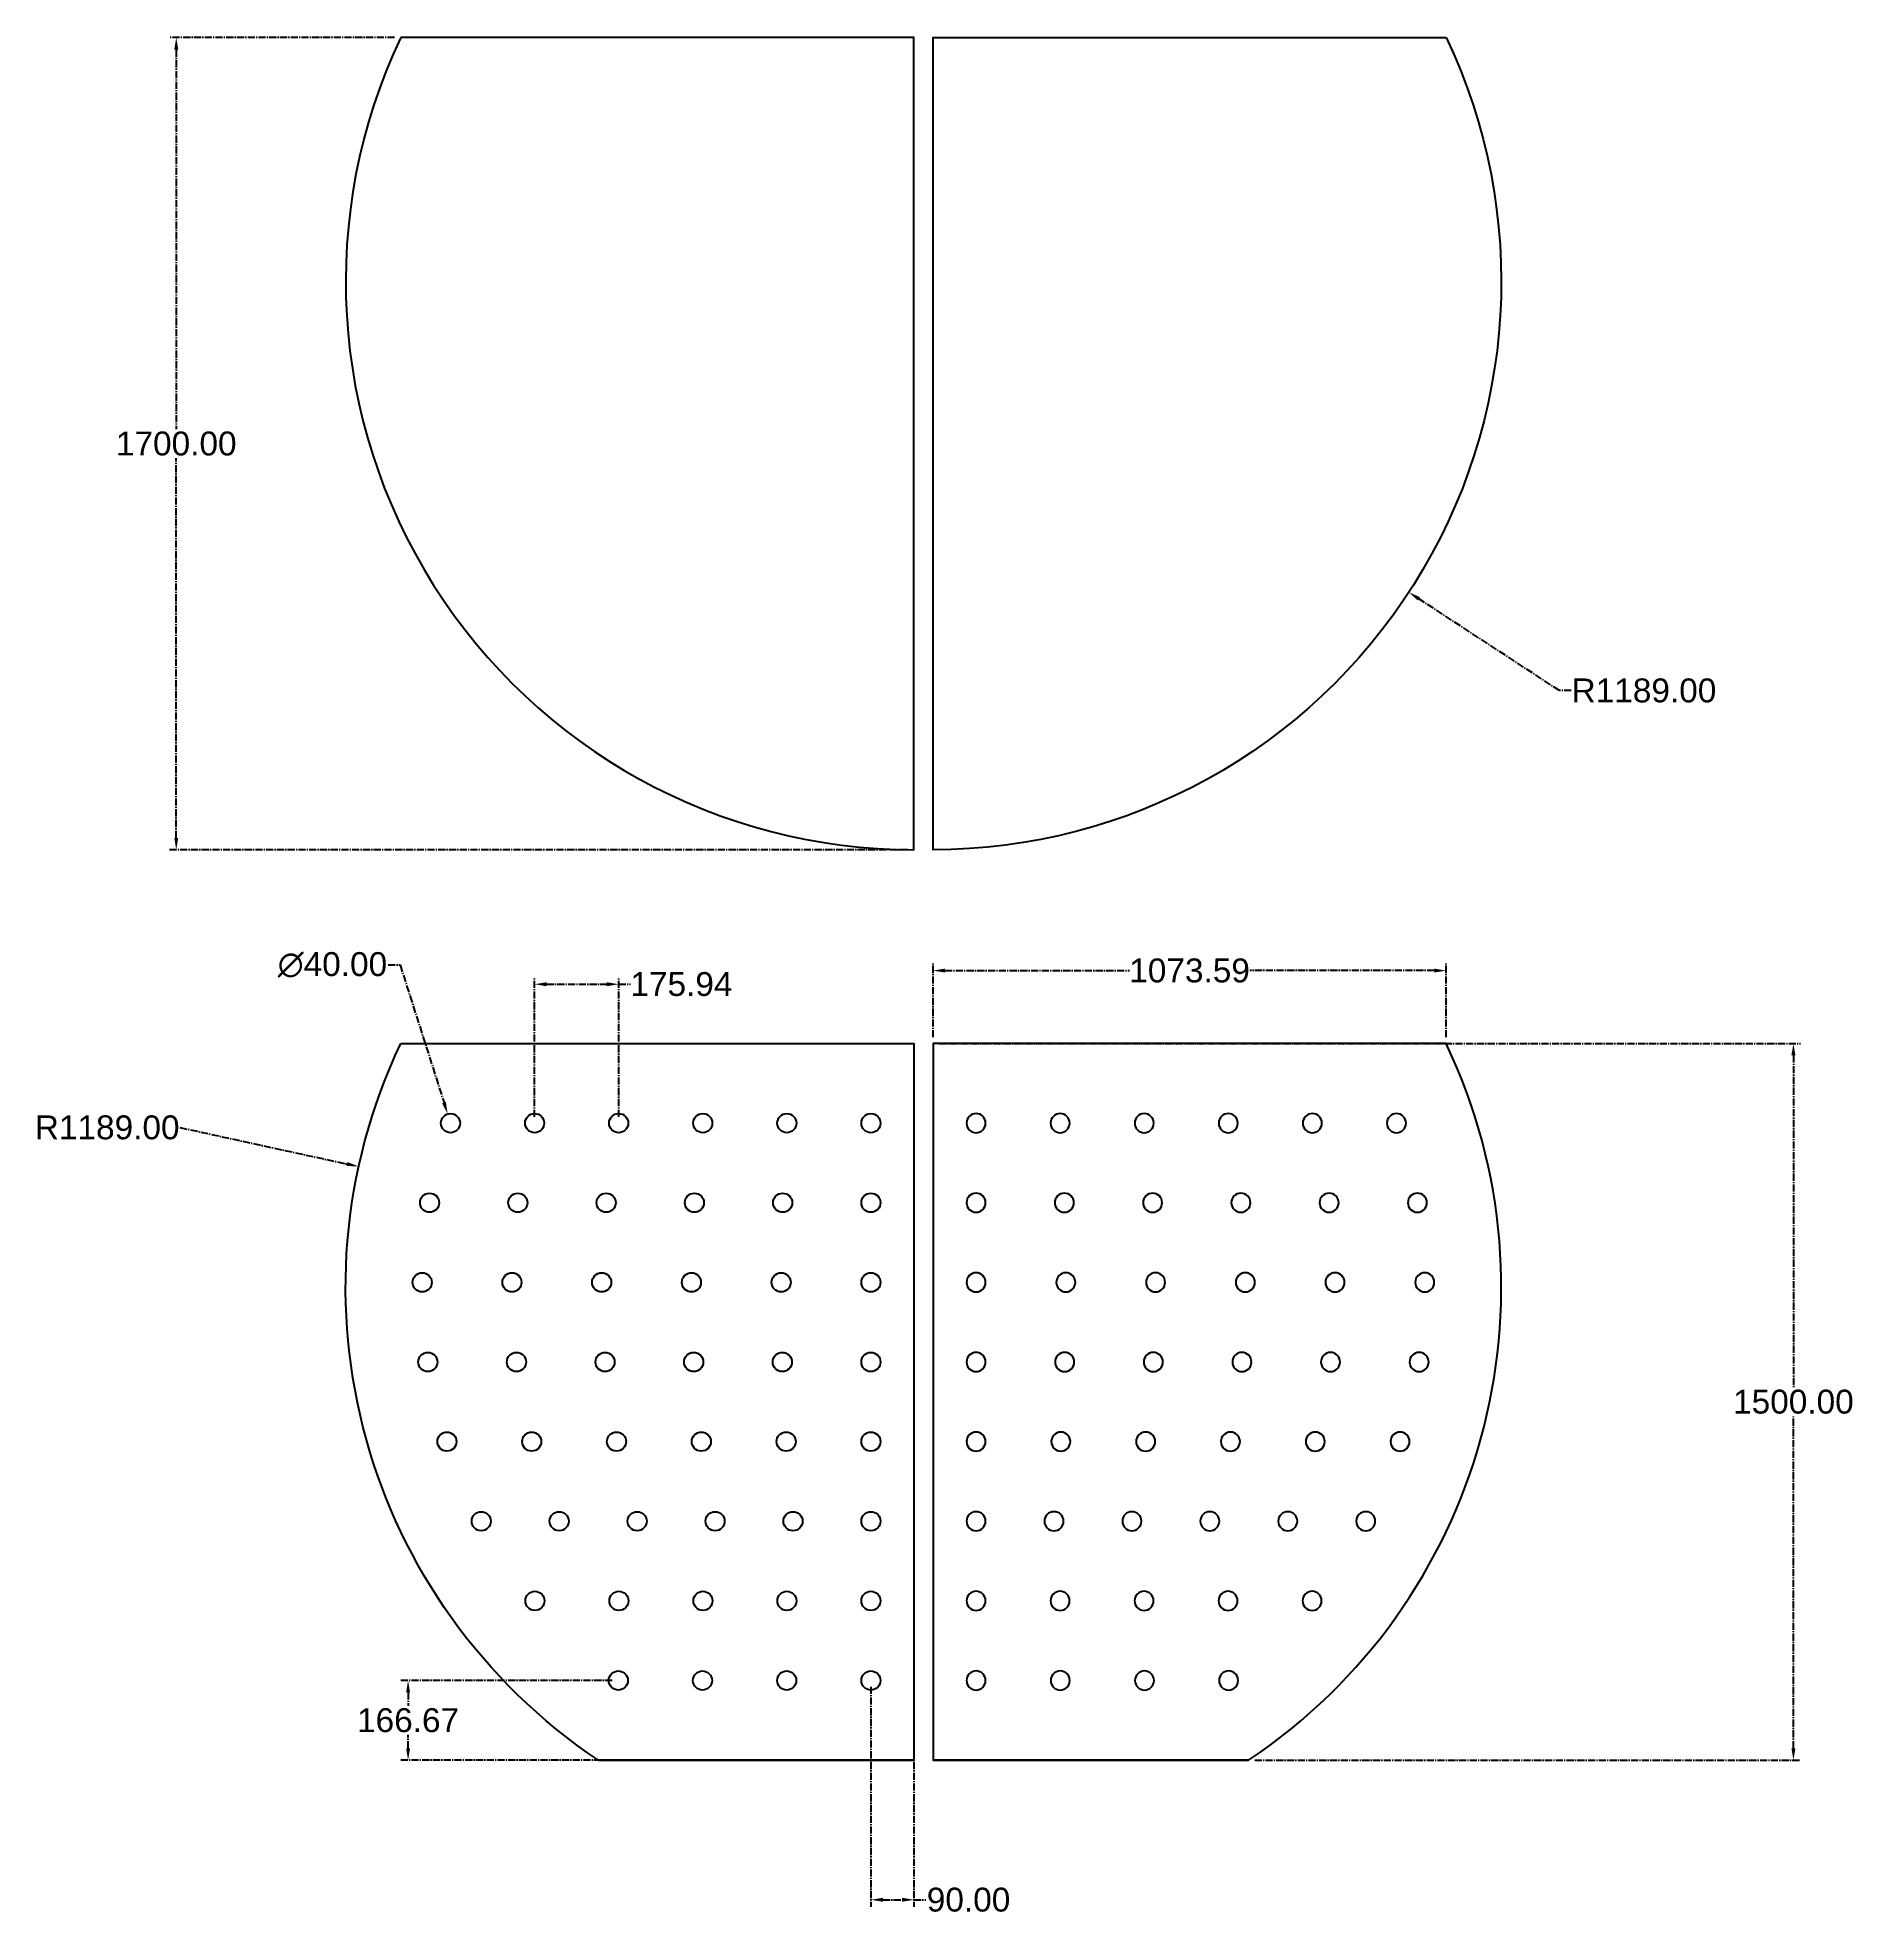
# Model space of a CAD drawing. Header units: millimetres. Extents: x 11487 to 15284, y 1532 to 5463.
import ezdxf

# ---------------------------------------------------------------- set-up
doc = ezdxf.new("R2010")
doc.units = ezdxf.units.MM
doc.header["$LTSCALE"] = 20
doc.header["$MEASUREMENT"] = 0
doc.linetypes.add('CENTER2', pattern=[1.125, 0.75, -0.125, 0.125, -0.125])
doc.layers.get('Defpoints').update_dxf_attribs({"color": 10})
doc.styles.get("Standard").update_dxf_attribs({"font": 'arial.ttf', "height": 50})
doc.dimstyles.get("Standard").update_dxf_attribs({"dimtxt": 50, "dimasz": 25, "dimexe": 15, "dimexo": 13, "dimgap": 5, "dimtad": 0, "dimtih": 1, "dimtoh": 1, "dimzin": 0, "dimdsep": 46, "dimtxsty": 'Standard', "dimcen": 0.09, "dimclrd": 7, "dimclre": 7, "dimclrt": 7, "dimadec": 1, "dimazin": 0, "dimtfac": 1, "dimtofl": 0, "dimtmove": 0, "dimatfit": 3, "dimfxl": 1, "dimtolj": 1, "dimtzin": 0, "dimlwd": 25, "dimlwe": 25, "dimarcsym": 0})

# ---------------------------------------------------------------- blocks, each defined once
blk = doc.blocks.new('*U29')
blk.add_circle((0, 0), 20)
blk = doc.blocks.new('*U30')
at = {"color": 0, "linetype": 'ByBlock', "lineweight": -2, "transparency": 16777216}
for p in [(12350.7, 3190.6), (12526.7, 3190.6), (12702.6, 3190.6), (12878.5, 3190.6), (13054.5, 3190.6), (13230.4, 3190.6)]:
    blk.add_blockref('*U29', p, dxfattribs=at)
blk = doc.blocks.new('*U31')
blk.add_circle((0, 0), 20)
blk = doc.blocks.new('*U32')
at = {"color": 0, "linetype": 'ByBlock', "lineweight": -2, "transparency": 16777216}
for p in [(12306.9, 3024), (12491.6, 3024), (12676.3, 3024), (12861, 3024), (13045.7, 3024), (13230.4, 3024)]:
    blk.add_blockref('*U31', p, dxfattribs=at)
blk = doc.blocks.new('*U33')
blk.add_circle((0, 0), 20)
blk = doc.blocks.new('*U34')
at = {"color": 0, "linetype": 'ByBlock', "lineweight": -2, "transparency": 16777216}
for p in [(12291.5, 2857.3), (12479.3, 2857.3), (12667, 2857.3), (12854.8, 2857.3), (13042.6, 2857.3), (13230.4, 2857.3)]:
    blk.add_blockref('*U33', p, dxfattribs=at)
blk = doc.blocks.new('*U35')
blk.add_circle((0, 0), 20)
blk = doc.blocks.new('*U36')
at = {"color": 0, "linetype": 'ByBlock', "lineweight": -2, "transparency": 16777216}
for p in [(12303.3, 2690.6), (12488.7, 2690.6), (12674.1, 2690.6), (12859.5, 2690.6), (13045, 2690.6), (13230.4, 2690.6)]:
    blk.add_blockref('*U35', p, dxfattribs=at)
blk = doc.blocks.new('*U37')
blk.add_circle((0, 0), 20)
blk = doc.blocks.new('*U38')
at = {"color": 0, "linetype": 'ByBlock', "lineweight": -2, "transparency": 16777216}
for p in [(12343.2, 2524), (12520.6, 2524), (12698.1, 2524), (12875.5, 2524), (13053, 2524), (13230.4, 2524)]:
    blk.add_blockref('*U37', p, dxfattribs=at)
blk = doc.blocks.new('*U39')
blk.add_circle((0, 0), 20)
blk = doc.blocks.new('*U40')
at = {"color": 0, "linetype": 'ByBlock', "lineweight": -2, "transparency": 16777216}
for p in [(12415, 2357.3), (12578.1, 2357.3), (12741.2, 2357.3), (12904.3, 2357.3), (13067.3, 2357.3), (13230.4, 2357.3)]:
    blk.add_blockref('*U39', p, dxfattribs=at)
blk = doc.blocks.new('*U41')
blk.add_circle((0, 0), 20)
blk = doc.blocks.new('*U42')
at = {"color": 0, "linetype": 'ByBlock', "lineweight": -2, "transparency": 16777216}
for p in [(12527.3, 2190.6), (12703.1, 2190.6), (12878.9, 2190.6), (13054.6, 2190.6), (13230.4, 2190.6)]:
    blk.add_blockref('*U41', p, dxfattribs=at)
blk = doc.blocks.new('*U43')
blk.add_circle((0, 0), 20)
blk = doc.blocks.new('*U44')
at = {"color": 0, "linetype": 'ByBlock', "lineweight": -2, "transparency": 16777216}
for p in [(12701.9, 2024), (12878, 2024), (13054.2, 2024), (13230.4, 2024)]:
    blk.add_blockref('*U43', p, dxfattribs=at)
blk = doc.blocks.new('*U47')
blk.add_circle((0, 0), 20)
blk = doc.blocks.new('*U49')
at = {"color": 0, "linetype": 'ByBlock', "lineweight": -2, "transparency": 16777216}
for p in [(12350.7, 3190.6), (12526.7, 3190.6), (12702.6, 3190.6), (12878.5, 3190.6), (13054.5, 3190.6), (13230.4, 3190.6)]:
    blk.add_blockref('*U47', p, dxfattribs=at)
blk = doc.blocks.new('*U50')
blk.add_circle((0, 0), 20)
blk = doc.blocks.new('*U51')
at = {"color": 0, "linetype": 'ByBlock', "lineweight": -2, "transparency": 16777216}
for p in [(12306.9, 3024), (12491.6, 3024), (12676.3, 3024), (12861, 3024), (13045.7, 3024), (13230.4, 3024)]:
    blk.add_blockref('*U50', p, dxfattribs=at)
blk = doc.blocks.new('*U52')
blk.add_circle((0, 0), 20)
blk = doc.blocks.new('*U53')
at = {"color": 0, "linetype": 'ByBlock', "lineweight": -2, "transparency": 16777216}
for p in [(12291.5, 2857.3), (12479.3, 2857.3), (12667, 2857.3), (12854.8, 2857.3), (13042.6, 2857.3), (13230.4, 2857.3)]:
    blk.add_blockref('*U52', p, dxfattribs=at)
blk = doc.blocks.new('*U54')
blk.add_circle((0, 0), 20)
blk = doc.blocks.new('*U55')
at = {"color": 0, "linetype": 'ByBlock', "lineweight": -2, "transparency": 16777216}
for p in [(12303.3, 2690.6), (12488.7, 2690.6), (12674.1, 2690.6), (12859.5, 2690.6), (13045, 2690.6), (13230.4, 2690.6)]:
    blk.add_blockref('*U54', p, dxfattribs=at)
blk = doc.blocks.new('*U56')
blk.add_circle((0, 0), 20)
blk = doc.blocks.new('*U57')
at = {"color": 0, "linetype": 'ByBlock', "lineweight": -2, "transparency": 16777216}
for p in [(12343.2, 2524), (12520.6, 2524), (12698.1, 2524), (12875.5, 2524), (13053, 2524), (13230.4, 2524)]:
    blk.add_blockref('*U56', p, dxfattribs=at)
blk = doc.blocks.new('*U58')
blk.add_circle((0, 0), 20)
blk = doc.blocks.new('*U59')
at = {"color": 0, "linetype": 'ByBlock', "lineweight": -2, "transparency": 16777216}
for p in [(12415, 2357.3), (12578.1, 2357.3), (12741.2, 2357.3), (12904.3, 2357.3), (13067.3, 2357.3), (13230.4, 2357.3)]:
    blk.add_blockref('*U58', p, dxfattribs=at)
blk = doc.blocks.new('*U60')
blk.add_circle((0, 0), 20)
blk = doc.blocks.new('*U61')
at = {"color": 0, "linetype": 'ByBlock', "lineweight": -2, "transparency": 16777216}
for p in [(12527.3, 2190.6), (12703.1, 2190.6), (12878.9, 2190.6), (13054.6, 2190.6), (13230.4, 2190.6)]:
    blk.add_blockref('*U60', p, dxfattribs=at)
blk = doc.blocks.new('*U62')
blk.add_circle((0, 0), 20)
blk = doc.blocks.new('*U63')
at = {"color": 0, "linetype": 'ByBlock', "lineweight": -2, "transparency": 16777216}
for p in [(12701.9, 2024), (12878, 2024), (13054.2, 2024), (13230.4, 2024)]:
    blk.add_blockref('*U62', p, dxfattribs=at)
blk = doc.blocks.new('*D68')
at = {"color": 7, "lineweight": 25, "transparency": 16777216}
for p, q in [((13360.3, 4951.7), (13360.5, 4951.7)), ((13360.4, 4951.6), (13360.4, 4951.8))]:
    blk.add_line(p, q, dxfattribs=at)
at = {"color": 7, "linetype": 'CENTER2', "lineweight": 25, "transparency": 16777216}
for p, q in [((14671, 4095.9), (14376.9, 4288)), ((14696, 4095.9), (14671, 4095.9))]:
    blk.add_line(p, q, dxfattribs=at)
at = {"color": 7, "transparency": 16777216}
blk.add_solid([(14379.2, 4291.5), (14374.6, 4284.5), (14356, 4301.6)], dxfattribs=at)
at = {"layer": 'Defpoints', "color": 0, "transparency": 16777216}
for p in [(13360.4, 4951.7), (14356, 4301.6)]:
    blk.add_point(p, dxfattribs=at)
at = {"color": 7, "transparency": 16777216, "insert": (14848, 4095.9), "char_height": 50, "attachment_point": 5}
blk.add_mtext('\\A1;R1189.00', dxfattribs=at)
blk = doc.blocks.new('*D69')
at = {"color": 7, "linetype": 'CENTER2', "lineweight": 25, "transparency": 16777216}
for p, q in [((12233.8, 5462.7), (11761.8, 5462.7)), ((11776.8, 5437.7), (11776.8, 4643.2)), ((11776.8, 3787.7), (11776.8, 4582.2)), ((13307.4, 3762.7), (11761.8, 3762.7))]:
    blk.add_line(p, q, dxfattribs=at)
at = {"color": 7, "transparency": 16777216}
for points in [[(11772.6, 5437.7), (11781, 5437.7), (11776.8, 5462.7)], [(11772.6, 3787.7), (11781, 3787.7), (11776.8, 3762.7)]]:
    blk.add_solid(points, dxfattribs=at)
at = {"layer": 'Defpoints', "color": 0, "transparency": 16777216}
for p in [(12246.8, 5462.7), (11776.8, 3762.7), (13320.4, 3762.7)]:
    blk.add_point(p, dxfattribs=at)
at = {"color": 7, "transparency": 16777216, "insert": (11776.8, 4612.7), "char_height": 50, "attachment_point": 5}
blk.add_mtext('\\A1;1700.00', dxfattribs=at)
blk = doc.blocks.new('*D70')
at = {"color": 7, "linetype": 'CENTER2', "lineweight": 25, "transparency": 16777216}
for p, q in [((13360.4, 3370.3), (13360.4, 3524.8)), ((13385.4, 3509.8), (13771.3, 3509.8)), ((14409, 3509.8), (14023.1, 3509.8)), ((14434, 3370.3), (14434, 3524.8))]:
    blk.add_line(p, q, dxfattribs=at)
at = {"color": 7, "transparency": 16777216}
for points in [[(13385.4, 3514), (13385.4, 3505.7), (13360.4, 3509.8)], [(14409, 3514), (14409, 3505.7), (14434, 3509.8)]]:
    blk.add_solid(points, dxfattribs=at)
at = {"layer": 'Defpoints', "color": 0, "transparency": 16777216}
for p in [(13360.4, 3509.8), (13360.4, 3357.3), (14434, 3357.3)]:
    blk.add_point(p, dxfattribs=at)
at = {"color": 7, "transparency": 16777216, "insert": (13897.2, 3509.8), "char_height": 50, "attachment_point": 5}
blk.add_mtext('\\A1;1073.59', dxfattribs=at)
blk = doc.blocks.new('*D71')
at = {"color": 7, "linetype": 'CENTER2', "lineweight": 25, "transparency": 16777216}
for p, q in [((13373.4, 3357.3), (15175.7, 3357.3)), ((15160.7, 3332.3), (15160.7, 2637.8)), ((15160.7, 1882.3), (15160.7, 2576.8)), ((14033.4, 1857.3), (15175.7, 1857.3))]:
    blk.add_line(p, q, dxfattribs=at)
at = {"color": 7, "transparency": 16777216}
for points in [[(15156.5, 3332.3), (15164.9, 3332.3), (15160.7, 3357.3)], [(15156.5, 1882.3), (15164.9, 1882.3), (15160.7, 1857.3)]]:
    blk.add_solid(points, dxfattribs=at)
at = {"layer": 'Defpoints', "color": 0, "transparency": 16777216}
for p in [(13360.4, 3357.3), (14020.4, 1857.3), (15160.7, 1857.3)]:
    blk.add_point(p, dxfattribs=at)
at = {"color": 7, "transparency": 16777216, "insert": (15160.7, 2607.3), "char_height": 50, "attachment_point": 5}
blk.add_mtext('\\A1;1500.00', dxfattribs=at)
blk = doc.blocks.new('*D72')
at = {"color": 7, "linetype": 'CENTER2', "lineweight": 25, "transparency": 16777216}
blk.add_line((11784.4, 3181.4), (12134.3, 3105), dxfattribs=at)
at = {"color": 7, "lineweight": 25, "transparency": 16777216}
for p, q in [((13320.3, 2846.3), (13320.5, 2846.3)), ((13320.4, 2846.2), (13320.4, 2846.4))]:
    blk.add_line(p, q, dxfattribs=at)
at = {"color": 7, "transparency": 16777216}
blk.add_solid([(12135.2, 3109.1), (12133.4, 3101), (12158.7, 3099.7)], dxfattribs=at)
at = {"layer": 'Defpoints', "color": 0, "transparency": 16777216}
for p in [(12158.7, 3099.7), (13320.4, 2846.3)]:
    blk.add_point(p, dxfattribs=at)
at = {"color": 7, "transparency": 16777216, "insert": (11632.3, 3181.4), "char_height": 50, "attachment_point": 5}
blk.add_mtext('\\A1;R1189.00', dxfattribs=at)
blk = doc.blocks.new('*D73')
at = {"color": 7, "linetype": 'CENTER2', "lineweight": 25, "transparency": 16777216}
for p, q in [((12220.2, 3521.8), (12245.2, 3521.8)), ((12245.2, 3521.8), (12337.1, 3233.5))]:
    blk.add_line(p, q, dxfattribs=at)
at = {"color": 7, "lineweight": 25, "transparency": 16777216}
for p, q in [((12350.6, 3190.6), (12350.8, 3190.6)), ((12350.7, 3190.6), (12350.7, 3190.7))]:
    blk.add_line(p, q, dxfattribs=at)
at = {"color": 7, "transparency": 16777216}
blk.add_solid([(12341, 3234.8), (12333.1, 3232.3), (12344.7, 3209.7)], dxfattribs=at)
at = {"layer": 'Defpoints', "color": 0, "transparency": 16777216}
for p in [(12344.7, 3209.7), (12356.8, 3171.6)]:
    blk.add_point(p, dxfattribs=at)
at = {"color": 7, "transparency": 16777216, "insert": (12103.7, 3521.8), "char_height": 50, "attachment_point": 5}
blk.add_mtext('\\A1;∅40.00', dxfattribs=at)
blk = doc.blocks.new('*D74')
at = {"color": 7, "linetype": 'CENTER2', "lineweight": 25, "transparency": 16777216}
for p, q in [((12526.7, 3203.6), (12526.7, 3496.3)), ((12551.7, 3481.3), (12677.6, 3481.3)), ((12702.6, 3203.6), (12702.6, 3496.3)), ((12702.6, 3481.3), (12727.6, 3481.3))]:
    blk.add_line(p, q, dxfattribs=at)
at = {"color": 7, "transparency": 16777216}
for points in [[(12551.7, 3485.5), (12551.7, 3477.1), (12526.7, 3481.3)], [(12677.6, 3485.5), (12677.6, 3477.1), (12702.6, 3481.3)]]:
    blk.add_solid(points, dxfattribs=at)
at = {"layer": 'Defpoints', "color": 0, "transparency": 16777216}
for p in [(12702.6, 3481.3), (12526.7, 3190.6), (12702.6, 3190.6)]:
    blk.add_point(p, dxfattribs=at)
at = {"color": 7, "transparency": 16777216, "insert": (12833.9, 3481.3), "char_height": 50, "attachment_point": 5}
blk.add_mtext('\\A1;175.94', dxfattribs=at)
blk = doc.blocks.new('*D75')
at = {"color": 7, "linetype": 'CENTER2', "lineweight": 25, "transparency": 16777216}
for p, q in [((13230.4, 2011), (13230.4, 1550)), ((13320.4, 2011), (13320.4, 1550)), ((13255.4, 1565), (13295.4, 1565)), ((13320.4, 1565), (13345.4, 1565))]:
    blk.add_line(p, q, dxfattribs=at)
at = {"color": 7, "transparency": 16777216}
for points in [[(13255.4, 1569.2), (13255.4, 1560.9), (13230.4, 1565)], [(13295.4, 1569.2), (13295.4, 1560.9), (13320.4, 1565)]]:
    blk.add_solid(points, dxfattribs=at)
at = {"layer": 'Defpoints', "color": 0, "transparency": 16777216}
for p in [(13230.4, 2024), (13320.4, 2024), (13320.4, 1565)]:
    blk.add_point(p, dxfattribs=at)
at = {"color": 7, "transparency": 16777216, "insert": (13434.7, 1565), "char_height": 50, "attachment_point": 5}
blk.add_mtext('\\A1;90.00', dxfattribs=at)
blk = doc.blocks.new('*D76')
at = {"color": 7, "linetype": 'CENTER2', "lineweight": 25, "transparency": 16777216}
for p, q in [((12688.9, 2024), (12246.9, 2024)), ((12261.9, 1999), (12261.9, 1971.2)), ((12261.9, 1882.3), (12261.9, 1910.1)), ((12688.9, 1857.3), (12246.9, 1857.3))]:
    blk.add_line(p, q, dxfattribs=at)
at = {"color": 7, "transparency": 16777216}
for points in [[(12257.8, 1999), (12266.1, 1999), (12261.9, 2024)], [(12257.8, 1882.3), (12266.1, 1882.3), (12261.9, 1857.3)]]:
    blk.add_solid(points, dxfattribs=at)
at = {"layer": 'Defpoints', "color": 0, "transparency": 16777216}
for p in [(12701.9, 2024), (12261.9, 1857.3), (12701.9, 1857.3)]:
    blk.add_point(p, dxfattribs=at)
at = {"color": 7, "transparency": 16777216, "insert": (12261.9, 1940.6), "char_height": 50, "attachment_point": 5}
blk.add_mtext('\\A1;166.67', dxfattribs=at)

msp = doc.modelspace()

# ---------------------------------------------------------------- linework, layer by layer
for p, q in [((12246.817, 3357.312), (13320.409, 3357.312)), ((14434.001, 3357.312), (13360.409, 3357.312)), ((12660.409, 1857.312), (13320.409, 1857.312)), ((14020.409, 1857.312), (13360.409, 1857.312))]:
    msp.add_line(p, q)
for points in [[(12246.817, 5462.721, 0.55119394), (13320.409, 3762.721), (13320.409, 5462.721), (12246.817, 5462.721)], [(14434.001, 5462.721, -0.55119394), (13360.409, 3762.721), (13360.409, 5462.721), (14434.001, 5462.721)]]:
    msp.add_lwpolyline(points, format="xyb")
for points in [[(12246.817, 3357.312), (13320.409, 3357.312), (13320.409, 1857.312), (12660.409, 1857.312, -0.37257405)], [(14434.001, 3357.312), (13360.409, 3357.312), (13360.409, 1857.312), (14020.409, 1857.312, 0.37257405)]]:
    msp.add_lwpolyline(points, format="xyb", close=True)

# ---------------------------------------------------------------- block references
for name in ['*U30', '*U32', '*U34', '*U36', '*U38', '*U40', '*U42', '*U44']:
    msp.add_blockref(name, (0, 0))
at = {"xscale": -1}
for name in ['*U49', '*U51', '*U53', '*U55', '*U57', '*U59', '*U61', '*U63']:
    msp.add_blockref(name, (26680.817, 0), dxfattribs=at)

# ---------------------------------------------------------------- dimensions: what is measured, and where the dimension line sits
for base, p1, p2, picture, middle in [((11776.803, 3762.721), (12246.817, 5462.721), (13320.409, 3762.721), '*D69', (11776.803, 4612.721)), ((15160.709, 1857.312), (13360.409, 3357.312), (14020.409, 1857.312), '*D71', (15160.709, 2607.312)), ((12261.93, 1857.312), (12701.855, 2023.979), (12701.855, 1857.312), '*D76', (12261.93, 1940.646))]:
    dim = msp.add_linear_dim(base=base, p1=p1, p2=p2, angle=90, dimstyle='Standard')
    dim.commit()
    dim.dimension.update_dxf_attribs({"geometry": picture, "text_midpoint": middle})
for center, mpoint, picture, middle in [((13360.409, 4951.721), (14355.952, 4301.633), '*D68', (14848.024, 4095.925)), ((13320.409, 2846.312), (12158.725, 3099.715), '*D72', (11784.385, 3181.371))]:
    dim = msp.add_radius_dim(center=center, mpoint=mpoint, dimstyle='Standard')
    dim.commit()
    dim.dimension.update_dxf_attribs({"geometry": picture, "text_midpoint": middle, "dimtype": 164})
dim = msp.add_diameter_dim_2p(p1=(12356.802, 3171.589), p2=(12344.659, 3209.702), dimstyle='Standard')
dim.commit()
dim.dimension.update_dxf_attribs({"geometry": '*D73', "text_midpoint": (12103.73, 3521.845), "dimtype": 163})
for base, p1, p2, picture, middle in [((13360.409, 3509.846), (14434.001, 3357.312), (13360.409, 3357.312), '*D70', (13897.205, 3509.846)), ((12702.602, 3481.299), (12526.666, 3190.646), (12702.602, 3190.646), '*D74', (12833.932, 3481.299)), ((13320.409, 1565.03), (13230.409, 2023.979), (13320.409, 2023.979), '*D75', (13434.686, 1565.03))]:
    dim = msp.add_linear_dim(base=base, p1=p1, p2=p2, dimstyle='Standard')
    dim.commit()
    dim.dimension.update_dxf_attribs({"geometry": picture, "text_midpoint": middle})

doc.saveas('drawing.dxf')
